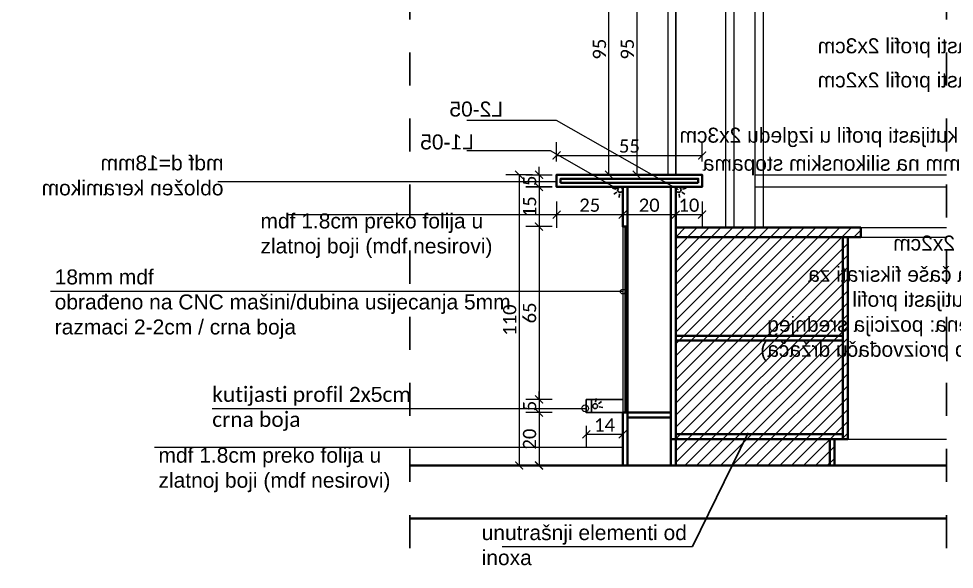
# Model space of a CAD drawing. Header units: centimetres. Extents: x -26724 to 60145, y -23645 to 6771.
# Drawn here: x -1953.8 to -1600.2, y 347 to 555.3 of the extents above; entities that cross this region are included whole.
import ezdxf

# ---------------------------------------------------------------- set-up
doc = ezdxf.new("R2010")
doc.units = ezdxf.units.CM
doc.linetypes.add('DALEKOVOD_VN', pattern=[5, 2.5, -2.5])
for name, color, linetype, lineweight in [('2.IZGLED', 7, 'Continuous', 13), ('4.KOTE', 88, 'Continuous', 15), ('zid', 7, 'Continuous', 40)]:
    doc.layers.add(name, color=color, linetype=linetype, lineweight=lineweight)
doc.layers.add('3.IZGLED 2', color=7, linetype='Continuous', lineweight=9, true_color=0x4a4a4a)
doc.layers.add('tekst', color=7, linetype='Continuous')
doc.layers.add('tekst @ 50', color=7, linetype='Continuous')
doc.styles.add('Notes', font='arial.ttf', dxfattribs={"height": 3})
doc.styles.get("Standard").update_dxf_attribs({"font": 'calibri.ttf'})
doc.dimstyles.new('ja 1 30 izgledi zidova', dxfattribs={"dimtxt": 5, "dimasz": 3, "dimexe": 5, "dimexo": 5, "dimgap": 1, "dimtad": 1, "dimdec": 0, "dimtxsty": 'Standard', "dimblk": 'ARCHTICK', "dimcen": 2.5, "dimclrd": 256, "dimclrt": 7, "dimadec": 0, "dimazin": 0, "dimtfac": 1, "dimtdec": 0, "dimtix": 1, "dimtmove": 1, "dimatfit": 3, "dimldrblk": 'ARCHTICK', "dimfxl": 5, "dimfxlon": 1, "dimlwd": 0, "dimlwe": 9, "dimarcsym": 0})
doc.dimstyles.new('ja 1 50', dxfattribs={"dimtxt": 10, "dimasz": 5, "dimexe": 5, "dimexo": 5, "dimgap": 1, "dimtad": 1, "dimdec": 0, "dimtxsty": 'Standard', "dimblk": 'ARCHTICK', "dimcen": 2.5, "dimclrd": 256, "dimclrt": 7, "dimadec": 0, "dimazin": 0, "dimtfac": 1, "dimtdec": 0, "dimtix": 1, "dimtmove": 1, "dimatfit": 3, "dimldrblk": 'ARCHTICK', "dimfxl": 10, "dimfxlon": 1, "dimlwd": 0, "dimlwe": 9, "dimarcsym": 0})

# ---------------------------------------------------------------- blocks, each defined once
blk = doc.blocks.new('_ArchTick')
at = {"color": 0, "linetype": 'ByBlock', "const_width": 0.15}
blk.add_lwpolyline([(-0.5, -0.5), (0.5, 0.5)], dxfattribs=at)
blk = doc.blocks.new('*D414')
at = {"layer": '4.KOTE', "color": 0, "lineweight": 9, "transparency": 16777216}
for p, q in [((-1725.72, 591.26), (-1735.72, 591.26)), ((-1725.72, 496.29), (-1735.72, 496.29))]:
    blk.add_line(p, q, dxfattribs=at)
at = {"layer": '4.KOTE', "lineweight": 0, "transparency": 16777216}
blk.add_line((-1730.72, 496.29), (-1730.72, 591.26), dxfattribs=at)
at = {"layer": 'Defpoints', "color": 0, "transparency": 16777216}
for p in [(-1730.72, 591.26), (-1703.32, 591.26), (-1705.48, 496.29)]:
    blk.add_point(p, dxfattribs=at)
at = {"layer": '4.KOTE', "lineweight": 0, "transparency": 16777216, "xscale": 3, "yscale": 3, "zscale": 3}
for p, rotation in [((-1730.72, 591.26), 90), ((-1730.72, 496.29), 270)]:
    blk.add_blockref('_ArchTick', p, dxfattribs=dict(at, rotation=rotation))
at = {"layer": '4.KOTE', "color": 7, "transparency": 16777216, "insert": (-1734.28, 543.78), "char_height": 5, "attachment_point": 5, "rotation": 90}
blk.add_mtext('95', dxfattribs=at)
blk = doc.blocks.new('*D417')
at = {"layer": '4.KOTE', "lineweight": 0, "transparency": 16777216}
for p, q in [((-1757.14, 496.29), (-1757.14, 499.29)), ((-1757.14, 496.29), (-1757.14, 491.69)), ((-1757.14, 491.69), (-1757.14, 488.69))]:
    blk.add_line(p, q, dxfattribs=at)
at = {"layer": '4.KOTE', "color": 0, "lineweight": 9, "transparency": 16777216}
for p, q in [((-1762.14, 496.29), (-1752.14, 496.29)), ((-1762.14, 491.69), (-1752.14, 491.69))]:
    blk.add_line(p, q, dxfattribs=at)
at = {"layer": 'Defpoints', "color": 0, "transparency": 16777216}
for p in [(-1776.9, 496.29), (-1776.15, 491.69), (-1757.14, 491.69)]:
    blk.add_point(p, dxfattribs=at)
at = {"layer": '4.KOTE', "lineweight": 0, "transparency": 16777216, "xscale": 3, "yscale": 3, "zscale": 3}
for p, rotation in [((-1757.14, 496.29), 270), ((-1757.14, 491.69), 90)]:
    blk.add_blockref('_ArchTick', p, dxfattribs=dict(at, rotation=rotation))
at = {"layer": '4.KOTE', "color": 7, "transparency": 16777216, "insert": (-1760.67, 493.99), "char_height": 5, "attachment_point": 5, "rotation": 90}
blk.add_mtext('5', dxfattribs=at)
blk = doc.blocks.new('*D418')
at = {"layer": '4.KOTE', "color": 0, "lineweight": 9, "transparency": 16777216}
for p, q in [((-1750.48, 501.29), (-1750.48, 508.56)), ((-1695.48, 501.29), (-1695.48, 508.56))]:
    blk.add_line(p, q, dxfattribs=at)
at = {"layer": '4.KOTE', "lineweight": 0, "transparency": 16777216}
blk.add_line((-1750.48, 503.56), (-1695.48, 503.56), dxfattribs=at)
at = {"layer": 'Defpoints', "color": 0, "transparency": 16777216}
for p in [(-1695.48, 503.56), (-1750.48, 496.29), (-1695.48, 496.29)]:
    blk.add_point(p, dxfattribs=at)
at = {"layer": '4.KOTE', "lineweight": 0, "transparency": 16777216, "xscale": 3, "yscale": 3, "zscale": 3, "rotation": 180}
blk.add_blockref('_ArchTick', (-1750.48, 503.56), dxfattribs=at)
at = {"layer": '4.KOTE', "lineweight": 0, "transparency": 16777216, "xscale": 3, "yscale": 3, "zscale": 3}
blk.add_blockref('_ArchTick', (-1695.48, 503.56), dxfattribs=at)
at = {"layer": '4.KOTE', "color": 7, "transparency": 16777216, "insert": (-1722.98, 507.1), "char_height": 5, "attachment_point": 5}
blk.add_mtext('55', dxfattribs=at)
blk = doc.blocks.new('*D419')
at = {"layer": '4.KOTE', "lineweight": 0, "transparency": 16777216}
for p, q in [((-1757.14, 411.29), (-1757.14, 414.29)), ((-1757.14, 411.29), (-1757.14, 406.29)), ((-1757.14, 406.29), (-1757.14, 403.29))]:
    blk.add_line(p, q, dxfattribs=at)
at = {"layer": '4.KOTE', "color": 0, "lineweight": 9, "transparency": 16777216}
for p, q in [((-1752.14, 411.29), (-1762.14, 411.29)), ((-1752.14, 406.29), (-1762.14, 406.29))]:
    blk.add_line(p, q, dxfattribs=at)
at = {"layer": 'Defpoints', "color": 0, "transparency": 16777216}
for p in [(-1739.28, 411.29), (-1757.14, 406.29), (-1737.28, 406.29)]:
    blk.add_point(p, dxfattribs=at)
at = {"layer": '4.KOTE', "lineweight": 0, "transparency": 16777216, "xscale": 3, "yscale": 3, "zscale": 3}
for p, rotation in [((-1757.14, 411.29), 270), ((-1757.14, 406.29), 90)]:
    blk.add_blockref('_ArchTick', p, dxfattribs=dict(at, rotation=rotation))
at = {"layer": '4.KOTE', "color": 7, "transparency": 16777216, "insert": (-1760.67, 408.79), "char_height": 5, "attachment_point": 5, "rotation": 90}
blk.add_mtext('5', dxfattribs=at)
blk = doc.blocks.new('*D420')
at = {"layer": '4.KOTE', "color": 0, "lineweight": 9, "transparency": 16777216}
for p, q in [((-1752.14, 406.29), (-1762.14, 406.29)), ((-1752.14, 386.29), (-1762.14, 386.29))]:
    blk.add_line(p, q, dxfattribs=at)
at = {"layer": '4.KOTE', "lineweight": 0, "transparency": 16777216}
blk.add_line((-1757.14, 406.29), (-1757.14, 386.29), dxfattribs=at)
at = {"layer": 'Defpoints', "color": 0, "transparency": 16777216}
for p in [(-1737.28, 406.29), (-1757.14, 386.29), (-1737.28, 386.29)]:
    blk.add_point(p, dxfattribs=at)
at = {"layer": '4.KOTE', "lineweight": 0, "transparency": 16777216, "xscale": 3, "yscale": 3, "zscale": 3}
for p, rotation in [((-1757.14, 406.29), 90), ((-1757.14, 386.29), 270)]:
    blk.add_blockref('_ArchTick', p, dxfattribs=dict(at, rotation=rotation))
at = {"layer": '4.KOTE', "color": 7, "transparency": 16777216, "insert": (-1760.7, 396.29), "char_height": 5, "attachment_point": 5, "rotation": 90}
blk.add_mtext('20', dxfattribs=at)
blk = doc.blocks.new('*D421')
at = {"layer": '4.KOTE', "color": 0, "lineweight": 9, "transparency": 16777216}
for p, q in [((-1739.28, 401.29), (-1739.28, 393.12)), ((-1725.48, 400.13), (-1725.48, 393.12))]:
    blk.add_line(p, q, dxfattribs=at)
at = {"layer": '4.KOTE', "lineweight": 0, "transparency": 16777216}
blk.add_line((-1739.28, 398.12), (-1725.48, 398.12), dxfattribs=at)
at = {"layer": 'Defpoints', "color": 0, "transparency": 16777216}
for p in [(-1739.28, 406.29), (-1725.48, 405.13), (-1725.48, 398.12)]:
    blk.add_point(p, dxfattribs=at)
at = {"layer": '4.KOTE', "lineweight": 0, "transparency": 16777216, "xscale": 3, "yscale": 3, "zscale": 3, "rotation": 180}
blk.add_blockref('_ArchTick', (-1739.28, 398.12), dxfattribs=at)
at = {"layer": '4.KOTE', "lineweight": 0, "transparency": 16777216, "xscale": 3, "yscale": 3, "zscale": 3}
blk.add_blockref('_ArchTick', (-1725.48, 398.12), dxfattribs=at)
at = {"layer": '4.KOTE', "color": 7, "transparency": 16777216, "insert": (-1732.38, 401.64), "char_height": 5, "attachment_point": 5}
blk.add_mtext('14', dxfattribs=at)
blk = doc.blocks.new('*D422')
at = {"layer": '4.KOTE', "color": 0, "lineweight": 9, "transparency": 16777216}
for p, q in [((-1750.48, 486.19), (-1750.48, 476.19)), ((-1725.48, 481.94), (-1725.48, 476.19))]:
    blk.add_line(p, q, dxfattribs=at)
at = {"layer": '4.KOTE', "lineweight": 0, "transparency": 16777216}
blk.add_line((-1750.48, 481.19), (-1725.48, 481.19), dxfattribs=at)
at = {"layer": 'Defpoints', "color": 0, "transparency": 16777216}
for p in [(-1750.48, 491.69), (-1725.48, 486.94), (-1725.48, 481.19)]:
    blk.add_point(p, dxfattribs=at)
at = {"layer": '4.KOTE', "lineweight": 0, "transparency": 16777216, "xscale": 3, "yscale": 3, "zscale": 3, "rotation": 180}
blk.add_blockref('_ArchTick', (-1750.48, 481.19), dxfattribs=at)
at = {"layer": '4.KOTE', "lineweight": 0, "transparency": 16777216, "xscale": 3, "yscale": 3, "zscale": 3}
blk.add_blockref('_ArchTick', (-1725.48, 481.19), dxfattribs=at)
at = {"layer": '4.KOTE', "color": 7, "transparency": 16777216, "insert": (-1737.98, 484.75), "char_height": 5, "attachment_point": 5}
blk.add_mtext('25', dxfattribs=at)
blk = doc.blocks.new('*D423')
at = {"layer": '4.KOTE', "color": 0, "lineweight": 9, "transparency": 16777216}
for p, q in [((-1725.48, 481.94), (-1725.48, 476.19)), ((-1705.48, 481.19), (-1705.48, 476.19))]:
    blk.add_line(p, q, dxfattribs=at)
at = {"layer": '4.KOTE', "lineweight": 0, "transparency": 16777216}
blk.add_line((-1725.48, 481.19), (-1705.48, 481.19), dxfattribs=at)
at = {"layer": 'Defpoints', "color": 0, "transparency": 16777216}
for p in [(-1725.48, 486.94), (-1705.48, 485.68), (-1705.48, 481.19)]:
    blk.add_point(p, dxfattribs=at)
at = {"layer": '4.KOTE', "lineweight": 0, "transparency": 16777216, "xscale": 3, "yscale": 3, "zscale": 3, "rotation": 180}
blk.add_blockref('_ArchTick', (-1725.48, 481.19), dxfattribs=at)
at = {"layer": '4.KOTE', "lineweight": 0, "transparency": 16777216, "xscale": 3, "yscale": 3, "zscale": 3}
blk.add_blockref('_ArchTick', (-1705.48, 481.19), dxfattribs=at)
at = {"layer": '4.KOTE', "color": 7, "transparency": 16777216, "insert": (-1715.48, 484.75), "char_height": 5, "attachment_point": 5}
blk.add_mtext('20', dxfattribs=at)
blk = doc.blocks.new('*D424')
at = {"layer": '4.KOTE', "color": 0, "lineweight": 9, "transparency": 16777216}
for p, q in [((-1695.48, 486.19), (-1695.48, 476.19)), ((-1705.48, 481.19), (-1705.48, 476.19))]:
    blk.add_line(p, q, dxfattribs=at)
at = {"layer": '4.KOTE', "lineweight": 0, "transparency": 16777216}
blk.add_line((-1705.48, 481.19), (-1695.48, 481.19), dxfattribs=at)
at = {"layer": 'Defpoints', "color": 0, "transparency": 16777216}
for p in [(-1695.48, 491.69), (-1705.48, 485.68), (-1695.48, 481.19)]:
    blk.add_point(p, dxfattribs=at)
at = {"layer": '4.KOTE', "lineweight": 0, "transparency": 16777216, "xscale": 3, "yscale": 3, "zscale": 3, "rotation": 180}
blk.add_blockref('_ArchTick', (-1705.48, 481.19), dxfattribs=at)
at = {"layer": '4.KOTE', "lineweight": 0, "transparency": 16777216, "xscale": 3, "yscale": 3, "zscale": 3}
blk.add_blockref('_ArchTick', (-1695.48, 481.19), dxfattribs=at)
at = {"layer": '4.KOTE', "color": 7, "transparency": 16777216, "insert": (-1700.48, 484.75), "char_height": 5, "attachment_point": 5}
blk.add_mtext('10', dxfattribs=at)
blk = doc.blocks.new('*D586')
at = {"layer": '4.KOTE', "color": 0, "lineweight": 9, "transparency": 16777216}
for p, q in [((-1715.18, 591.26), (-1725.18, 591.26)), ((-1715.18, 496.29), (-1725.18, 496.29))]:
    blk.add_line(p, q, dxfattribs=at)
at = {"layer": '4.KOTE', "lineweight": 0, "transparency": 16777216}
blk.add_line((-1720.18, 591.26), (-1720.18, 496.29), dxfattribs=at)
at = {"layer": 'Defpoints', "color": 0, "transparency": 16777216}
for p in [(-1705.48, 591.26), (-1720.18, 496.29), (-1708.48, 496.29)]:
    blk.add_point(p, dxfattribs=at)
at = {"layer": '4.KOTE', "lineweight": 0, "transparency": 16777216, "xscale": 3, "yscale": 3, "zscale": 3}
for p, rotation in [((-1720.18, 591.26), 90), ((-1720.18, 496.29), 270)]:
    blk.add_blockref('_ArchTick', p, dxfattribs=dict(at, rotation=rotation))
at = {"layer": '4.KOTE', "color": 7, "transparency": 16777216, "insert": (-1723.75, 543.78), "char_height": 5, "attachment_point": 5, "rotation": 90}
blk.add_mtext('95', dxfattribs=at)
blk = doc.blocks.new('*D785')
at = {"layer": '4.KOTE', "color": 0, "lineweight": 9, "transparency": 16777216}
for p, q in [((-1759.65, 496.29), (-1769.65, 496.29)), ((-1759.65, 386.29), (-1769.65, 386.29))]:
    blk.add_line(p, q, dxfattribs=at)
at = {"layer": '4.KOTE', "lineweight": 0, "transparency": 16777216}
blk.add_line((-1764.65, 496.29), (-1764.65, 386.29), dxfattribs=at)
at = {"layer": 'Defpoints', "color": 0, "transparency": 16777216}
for p in [(-1744.36, 496.29), (-1764.65, 386.29), (-1744.36, 386.29)]:
    blk.add_point(p, dxfattribs=at)
at = {"layer": '4.KOTE', "lineweight": 0, "transparency": 16777216, "xscale": 3, "yscale": 3, "zscale": 3}
for p, rotation in [((-1764.65, 496.29), 90), ((-1764.65, 386.29), 270)]:
    blk.add_blockref('_ArchTick', p, dxfattribs=dict(at, rotation=rotation))
at = {"layer": '4.KOTE', "color": 7, "transparency": 16777216, "insert": (-1768.21, 441.29), "char_height": 5, "attachment_point": 5, "rotation": 90}
blk.add_mtext('110', dxfattribs=at)
blk = doc.blocks.new('*D848')
at = {"layer": '4.KOTE', "color": 0, "lineweight": 9, "transparency": 16777216}
for p, q in [((-1752.14, 491.69), (-1762.14, 491.69)), ((-1752.14, 476.69), (-1762.14, 476.69))]:
    blk.add_line(p, q, dxfattribs=at)
at = {"layer": '4.KOTE', "lineweight": 0, "transparency": 16777216}
blk.add_line((-1757.14, 491.69), (-1757.14, 476.69), dxfattribs=at)
at = {"layer": 'Defpoints', "color": 0, "transparency": 16777216}
for p in [(-1724.58, 491.69), (-1757.14, 476.69), (-1723.68, 476.69)]:
    blk.add_point(p, dxfattribs=at)
at = {"layer": '4.KOTE', "lineweight": 0, "transparency": 16777216, "xscale": 3, "yscale": 3, "zscale": 3}
for p, rotation in [((-1757.14, 491.69), 90), ((-1757.14, 476.69), 270)]:
    blk.add_blockref('_ArchTick', p, dxfattribs=dict(at, rotation=rotation))
at = {"layer": '4.KOTE', "color": 7, "transparency": 16777216, "insert": (-1760.68, 484.19), "char_height": 5, "attachment_point": 5, "rotation": 90}
blk.add_mtext('15', dxfattribs=at)
blk = doc.blocks.new('*D849')
at = {"layer": '4.KOTE', "color": 0, "lineweight": 9, "transparency": 16777216}
for p, q in [((-1752.14, 476.69), (-1762.14, 476.69)), ((-1757.14, 411.29), (-1762.14, 411.29))]:
    blk.add_line(p, q, dxfattribs=at)
at = {"layer": '4.KOTE', "lineweight": 0, "transparency": 16777216}
blk.add_line((-1757.14, 476.69), (-1757.14, 411.29), dxfattribs=at)
at = {"layer": 'Defpoints', "color": 0, "transparency": 16777216}
for p in [(-1723.68, 476.69), (-1757.14, 411.29), (-1754.66, 411.29)]:
    blk.add_point(p, dxfattribs=at)
at = {"layer": '4.KOTE', "lineweight": 0, "transparency": 16777216, "xscale": 3, "yscale": 3, "zscale": 3}
for p, rotation in [((-1757.14, 476.69), 90), ((-1757.14, 411.29), 270)]:
    blk.add_blockref('_ArchTick', p, dxfattribs=dict(at, rotation=rotation))
at = {"layer": '4.KOTE', "color": 7, "transparency": 16777216, "insert": (-1760.7, 443.99), "char_height": 5, "attachment_point": 5, "rotation": 90}
blk.add_mtext('65', dxfattribs=at)
blk = doc.blocks.new('*D2077')
at = {"layer": '4.KOTE', "color": 0, "lineweight": 9, "transparency": 16777216}
for p, q in [((-6446.34, 430.41), (-6461.34, 430.41)), ((-6454.61, 258.9), (-6451.34, 258.9))]:
    blk.add_line(p, q, dxfattribs=at)
at = {"layer": '4.KOTE', "lineweight": 0, "transparency": 16777216}
blk.add_line((-6456.34, 430.41), (-6456.34, 258.9), dxfattribs=at)
at = {"layer": 'Defpoints', "color": 0, "transparency": 16777216}
for p in [(0, 430.41, 13.5), (-6456.35, 258.9, 13.5), (-6456.34, 258.9)]:
    blk.add_point(p, dxfattribs=at)
at = {"layer": '4.KOTE', "lineweight": 0, "transparency": 16777216, "xscale": 5, "yscale": 5, "zscale": 5}
for p, rotation in [((-6456.34, 430.41), 90), ((-6456.34, 258.9), 270)]:
    blk.add_blockref('_ArchTick', p, dxfattribs=dict(at, rotation=rotation))
at = {"layer": '4.KOTE', "color": 7, "transparency": 16777216, "insert": (-6462.42, 344.65), "char_height": 10, "attachment_point": 5, "rotation": 90}
blk.add_mtext('172', dxfattribs=at)

msp = doc.modelspace()

# ---------------------------------------------------------------- hatches: boundary and pattern name
at = {"layer": '3.IZGLED 2'}
h = msp.add_hatch(dxfattribs=at)
h.set_pattern_fill('ANSI31', color=256)
h.set_pattern_definition([(45, (17.5104, 0), (-2.245064, 2.245064), [])])
h.paths.add_polyline_path([(-1635.48, 476.29), (-1705.48, 476.29), (-1705.48, 386.29), (-1645.48, 386.29), (-1645.48, 396.29), (-1640.48, 396.29), (-1640.48, 472.69), (-1635.48, 472.69)])

# ---------------------------------------------------------------- linework, layer by layer
at = {"linetype": 'DALEKOVOD_VN', "ltscale": 5}
for p, q in [((-1806.02, 842.57, -13.5), (-1806.02, 326.53, -13.5)), ((-1603.08, 842.57, -13.5), (-1603.08, 326.53, -13.5))]:
    msp.add_line(p, q, dxfattribs=at)
at = {"layer": '2.IZGLED'}
msp.add_line((-1725.48, 491.69), (-1725.48, 406.29), dxfattribs=at)
at = {"layer": '3.IZGLED 2'}
for p, q in [((-1750.48, 516.83), (-1784.46, 516.83)), ((-1704.39, 490.61), (-1750.48, 516.83)), ((-1752.83, 505.32), (-1784.46, 505.32)), ((-1726.96, 490.61), (-1752.83, 505.32)), ((-1675.48, 496.29), (-1603.08, 496.29)), ((-1675.48, 491.69), (-1603.08, 491.69)), ((-1635.48, 476.29), (-1603.08, 476.29, -13.5)), ((-1635.48, 472.69), (-1603.08, 472.69, -13.5)), ((-1880.66, 407.92), (-1739.69, 407.92)), ((-1640.48, 396.29), (-1603.08, 396.29)), ((-1725.48, 393.12), (-1902.45, 393.12)), ((-1771.08, 355.62), (-1699.13, 355.62))]:
    msp.add_line(p, q, dxfattribs=at)
at = {"layer": '3.IZGLED 2', "lineweight": 25, "ltscale": 50}
msp.add_line((-1699.13, 355.62), (-1678.06, 398.63), dxfattribs=at)
at = {"layer": '3.IZGLED 2', "color": 5}
msp.add_lwpolyline([(-1675.48, 758.29), (-1672.48, 758.29), (-1672.48, 476.29), (-1675.48, 476.29), (-1675.48, 758.29)], dxfattribs=at)
at = {"layer": '3.IZGLED 2'}
for points in [[(-1705.48, 496.29), (-1705.48, 711.29), (-1708.48, 711.29), (-1708.48, 496.29)], [(-1686.48, 711.26), (-1683.48, 711.26), (-1683.48, 476.29)], [(-1686.48, 476.29), (-1686.48, 711.26), (-1683.48, 711.26)]]:
    msp.add_lwpolyline(points, dxfattribs=at)
at = {"layer": '3.IZGLED 2', "ltscale": 0.8}
for points in [[(-1750.48, 493.6), (-1878.52, 493.6)], [(-1724.49, 481.08), (-1852.53, 481.08)], [(-1725.48, 452.1), (-1941.71, 452.1)]]:
    msp.add_lwpolyline(points, dxfattribs=at)
at = {"layer": '4.KOTE', "color": 4}
msp.add_lwpolyline([(-1675.48, 476.29), (-1675.48, 714.29), (-1705.48, 714.29), (-1705.48, 496.29)], dxfattribs=at)
at = {"layer": '4.KOTE'}
for centre, radius in [((-1725.48, 452.1), 0.886), ((-1739.69, 407.92), 1.29)]:
    msp.add_circle(centre, radius, dxfattribs=at)
at = {"layer": 'tekst', "ltscale": 0.8}
for points in [[(-1728.15, 491.07), (-1728.15, 491.07)], [(-1702.75, 491.07), (-1702.75, 491.07)]]:
    msp.add_lwpolyline(points, dxfattribs=at)
at = {"layer": 'zid'}
for p, q in [((-1723.68, 491.69), (-1723.68, 406.29)), ((-1707.28, 491.69), (-1707.28, 406.29)), ((-1705.48, 491.69), (-1705.48, 386.29)), ((-1724.48, 476.69), (-1724.48, 406.29)), ((-1642.28, 435.39), (-1705.48, 435.39)), ((-1642.28, 433.59), (-1705.48, 433.59)), ((-1723.48, 406.29), (-1725.48, 406.29)), ((-1725.48, 406.29), (-1725.48, 386.29)), ((-1723.68, 406.29), (-1723.68, 386.29)), ((-1723.68, 404.49), (-1707.28, 404.49)), ((-1723.48, 406.29), (-1707.28, 406.29)), ((-1707.28, 406.29), (-1707.28, 386.29)), ((-1603.08, 386.29), (-1806.02, 386.29)), ((-1705.48, 386.29), (-1707.28, 386.29)), ((-1603.08, 366.29), (-1806.02, 366.29))]:
    msp.add_line(p, q, dxfattribs=at)
at = {"layer": 'zid', "lineweight": 25}
for p, q in [((-1727.98, 490.89), (-1729.36, 491.16)), ((-1727.72, 489.72), (-1728.86, 488.89)), ((-1726.68, 489.11), (-1726.84, 487.71)), ((-1704.22, 489.11), (-1704.06, 487.71)), ((-1703.18, 489.72), (-1702.04, 488.89)), ((-1702.91, 490.89), (-1701.53, 491.16)), ((-1735.75, 410.23), (-1735.59, 411.63)), ((-1734.71, 409.63), (-1733.57, 410.46)), ((-1734.45, 408.45), (-1733.06, 408.18))]:
    msp.add_line(p, q, dxfattribs=at)
at = {"layer": 'zid', "color": 7}
for p, q in [((-1635.48, 476.29), (-1705.48, 476.29)), ((-1635.48, 472.69), (-1635.48, 476.29)), ((-1635.48, 472.69), (-1705.48, 472.69)), ((-1642.28, 396.29), (-1642.28, 472.69)), ((-1640.48, 396.29), (-1640.48, 472.69)), ((-1640.48, 396.29), (-1707.28, 396.29)), ((-1642.28, 398.09), (-1705.48, 398.09)), ((-1647.28, 386.29), (-1647.28, 396.29)), ((-1645.48, 386.29), (-1645.48, 396.29)), ((-1723.68, 386.29), (-1725.48, 386.29)), ((-1640.48, 386.29), (-1642.28, 386.29))]:
    msp.add_line(p, q, dxfattribs=at)
at = {"layer": 'zid', "color": 5}
msp.add_line((-1725.48, 386.29), (-1720.48, 386.29), dxfattribs=at)
at = {"layer": 'zid'}
for points in [[(-1748.98, 491.69), (-1750.48, 491.69), (-1750.48, 496.29), (-1695.48, 496.29), (-1695.48, 491.69), (-1696.98, 491.69)], [(-1748.98, 493.19), (-1748.98, 494.79), (-1696.98, 494.79), (-1696.98, 493.19)], [(-1696.98, 493.19), (-1748.98, 493.19)], [(-1696.98, 491.69), (-1748.98, 491.69)], [(-1696.98, 491.69), (-1748.98, 491.69)]]:
    msp.add_lwpolyline(points, dxfattribs=at)
msp.add_lwpolyline([(-1723.68, 476.69), (-1725.48, 476.69), (-1725.48, 491.69), (-1723.68, 491.69)], close=True, dxfattribs=at)
at = {"layer": 'zid', "color": 1}
msp.add_lwpolyline([(-1635.48, 476.29), (-1705.48, 476.29), (-1705.48, 386.29), (-1645.48, 386.29), (-1645.48, 396.29), (-1640.48, 396.29), (-1640.48, 472.69), (-1635.48, 472.69), (-1635.48, 476.29)], dxfattribs=at)
at = {"layer": 'zid', "lineweight": 30, "ltscale": 50}
msp.add_lwpolyline([(-1739.28, 411.29), (-1737.28, 411.29), (-1737.28, 406.29), (-1739.28, 406.29)], close=True, dxfattribs=at)
at = {"layer": 'zid', "lineweight": 25, "ltscale": 50}
msp.add_lwpolyline([(-1725.48, 406.29), (-1737.28, 406.29), (-1737.28, 411.29), (-1725.48, 411.29)], dxfattribs=at)
at = {"layer": 'zid', "color": 5}
msp.add_lwpolyline([(-1725.48, 386.29), (-1725.48, 391.29)], dxfattribs=at)
at = {"layer": 'zid', "lineweight": 25}
for centre in [(-1726.51, 490.61), (-1704.39, 490.61), (-1735.92, 408.74)]:
    msp.add_circle(centre, 0.935, dxfattribs=at)

# ---------------------------------------------------------------- texts
at = {"layer": 'tekst', "char_height": 5.6759, "attachment_point": 1}
for s, width, heights, insert in [('{\\fArial|b0|i0|c238|p34;mdf 1.8cm preko folija u zlatnoj boji (mdf nesirovi)}', 105.8607, [0], (-1862.42, 481.65)), ('kutijasti profil 2x{\\fArial|b0|i0|c238|p34;5}cm\\Pcrna boja', 85.1136, [0], (-1880.66, 416.05)), ('{\\fArial|b0|i0|c238|p34;mdf 1.8cm preko folija u zlatnoj boji (mdf nesirovi)}', 105.8607, [0], (-1900.97, 393.03)), ('{\\fArial|b0|i0|c238|p34;unutrašnji elementi od inoxa} ', 85.1136, [31.53], (-1778.82, 363.75))]:
    msp.add_mtext_dynamic_manual_height_columns(s, width=width, gutter_width=12.5, heights=heights, dxfattribs=dict(at, insert=insert))
at = {"layer": 'tekst @ 50', "ltscale": 0.8, "extrusion": (0, 0, -1), "attachment_point": 1, "text_direction": (-1, 0, 0), "style": 'Notes'}
for s, insert, char_height in [('{\\fArial|b0|i0|c238|p34;čelični kutijasti profil 2x3cm}', (-1556.19, 547.9), 5.6759), ('{\\fArial|b0|i0|c238|p34;čelični kutijasti profil 2x2cm}', (-1556.19, 534.97), 5.6759), ('{\\fArial|b0|i0|c238|p34;L2-05}', (-1770.73, 523.97), 5.6759), ('{\\fArial|b0|i0|c238|p34;čelični kutijasti profil u izgledu 2x3cm}', (-1574.5, 514.09), 5.6759), ('{\\fArial|b0|i0|c238|p34;L1-05}', (-1781.77, 511.52), 5.6759), ('{\\fArial|b0|i0|c238|p34;mdf d=18mm\\Pobložen keramikom}', (-1876.38, 503.62), 5.6759), ('{\\fArial|b0|i0|c238|p34;\\H0.76978x;staklo 5mm na silikonskim stopama } ', (-1570.55, 503.47), 7.3734), ('{\\fArial|b0|i0|c238|p34;čelični kutijasti profil  2x2cm}', (-1525.46, 473.28), 5.6759), ('{\\fArial|b0|i0|c238|p34;držači za čaše fiksirati za \\Psrednji kutijasti profil\\P(napomena: pozicija srednjeg \\Pprofila po proizvođaču držača)}', (-1567.32, 461.47), 5.6759)]:
    msp.add_mtext_dynamic_manual_height_columns(s, width=290.6445, gutter_width=750, heights=[0], dxfattribs=dict(at, insert=insert, char_height=char_height))
at = {"layer": 'tekst @ 50', "ltscale": 0.8, "insert": (-1940.18, 460.47), "char_height": 5.6759, "attachment_point": 1, "style": 'Notes'}
msp.add_mtext_dynamic_manual_height_columns('{\\fArial|b0|i0|c238|p34;18}mm mdf\\Pobrađeno na CNC mašini/dubina usijecanja 5mm\\Prazmaci 2-2cm / crna boja', width=290.6445, gutter_width=750, heights=[0], dxfattribs=at)

# ---------------------------------------------------------------- dimensions: what is measured, and where the dimension line sits
at = {"layer": '4.KOTE'}
for base, p1, p2, dimstyle, picture, middle in [((-1730.72, 591.26), (-1705.48, 496.29), (-1703.32, 591.26), 'ja 1 30 izgledi zidova', '*D414', (-1734.28, 543.78)), ((-1720.18, 496.29), (-1705.48, 591.26), (-1708.48, 496.29), 'ja 1 30 izgledi zidova', '*D586', (-1723.75, 543.78)), ((-1757.14, 491.69), (-1776.9, 496.29), (-1776.15, 491.69), 'ja 1 30 izgledi zidova', '*D417', (-1760.67, 493.99)), ((-1764.65, 386.29), (-1744.36, 496.29), (-1744.36, 386.29), 'ja 1 30 izgledi zidova', '*D785', (-1768.21, 441.29)), ((-1757.14, 476.69), (-1724.58, 491.69), (-1723.68, 476.69), 'ja 1 30 izgledi zidova', '*D848', (-1760.68, 484.19)), ((-1757.14, 411.29), (-1723.68, 476.69), (-1754.66, 411.29), 'ja 1 30 izgledi zidova', '*D849', (-1760.7, 443.99)), ((-6456.34, 258.9), (0, 430.41, 13.5), (-6456.35, 258.9, 13.5), 'ja 1 50', '*D2077', (-6462.42, 344.65)), ((-1757.14, 406.29), (-1739.28, 411.29), (-1737.28, 406.29), 'ja 1 30 izgledi zidova', '*D419', (-1760.67, 408.79)), ((-1757.14, 386.29), (-1737.28, 406.29), (-1737.28, 386.29), 'ja 1 30 izgledi zidova', '*D420', (-1760.7, 396.29))]:
    dim = msp.add_linear_dim(base=base, p1=p1, p2=p2, angle=90, dimstyle=dimstyle, dxfattribs=at)
    dim.commit()
    dim.dimension.update_dxf_attribs({"geometry": picture, "text_midpoint": middle})
for base, p1, p2, picture, middle in [((-1695.48, 503.56), (-1750.48, 496.29), (-1695.48, 496.29), '*D418', (-1722.98, 507.1)), ((-1725.48, 481.19), (-1750.48, 491.69), (-1725.48, 486.94), '*D422', (-1737.98, 484.75)), ((-1695.48, 481.19), (-1705.48, 485.68), (-1695.48, 491.69), '*D424', (-1700.48, 484.75)), ((-1705.48, 481.19), (-1725.48, 486.94), (-1705.48, 485.68), '*D423', (-1715.48, 484.75)), ((-1725.48, 398.12), (-1739.28, 406.29), (-1725.48, 405.13), '*D421', (-1732.38, 401.64))]:
    dim = msp.add_linear_dim(base=base, p1=p1, p2=p2, dimstyle='ja 1 30 izgledi zidova', dxfattribs=at)
    dim.commit()
    dim.dimension.update_dxf_attribs({"geometry": picture, "text_midpoint": middle})

doc.saveas('drawing.dxf')
